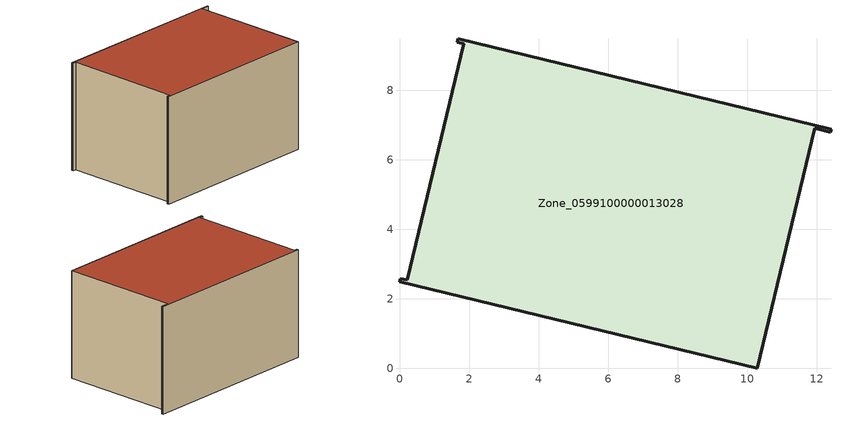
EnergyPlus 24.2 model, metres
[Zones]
Zone_0599100000013028
 floor ground (C_G): 11.95,6.9 10.29,0 0,2.49 0.02,2.58 0.22,2.54 1.85,9.33 1.66,9.38 1.69,9.48 12.41,6.88 12.39,6.79 z0
 wall outside (C_F): 1.66,9.38 1.85,9.33 0.22,2.54 0.02,2.58 0,2.49 10.29,0 11.95,6.9 12.39,6.79 12.41,6.88 1.69,9.48 1.66,9.38 z0:6.38
 roof outside (C_R): 11.95,6.9 12.39,6.79 12.41,6.88 1.69,9.48 1.66,9.38 1.85,9.33 0.22,2.54 0.02,2.58 0,2.49 10.29,0 z6.38
[BUILDING]
Pand.0599100000013028: North Axis=0; Terrain=City; Loads Convergence Tolerance Value=0.04; Temperature Convergence Tolerance Value=0.4; Solar Distribution=FullExterior; Maximum Number of Warmup Days=25; Minimum Number of Warmup Days=1
[Site:Location]
Rotterdam.The.Hague.AP_ZH_NLD Design_Conditions: Latitude=51.96; Longitude=4.45; Time Zone=1; Elevation=-4.5
[SITE:GROUNDTEMPERATURE:BUILDINGSURFACE]
18, 18, 18, 18, 18, 18, 18, 18, 18, 18, 18, 18
[MATERIAL] Thermal Absorptance=0.9; Solar Absorptance=0.7; Visible Absorptance=0.7
Name | Roughness | Thickness | Conductivity | Density | Specific Heat
G.TI.1992-2005 | MediumSmooth | 0.15 | 0.06 | 540 | 1210
F.TI.1992-2005 | Rough | 0.3 | 0.12 | 1920 | 840
R.TI.1992-2005 | MediumRough | 0.2 | 0.08 | 1500 | 1000
[CONSTRUCTION]
C_G: G.TI.1992-2005
C_F: F.TI.1992-2005
C_R: R.TI.1992-2005
[ZONE]
Zone_0599100000013028: Type=1; Multiplier=1; Ceiling Height=Autocalculate; Volume=Autocalculate; Floor Area=autocalculate; Part of Total Floor Area=Yes
[ZONEINFILTRATION:DESIGNFLOWRATE]
Infil_Zone_0599100000013028: Zone or ZoneList or Space or SpaceList=Zone_0599100000013028; Schedule=AlwaysOn; Design Flow Rate Calculation Method=Flow/Area; Flow Rate per Floor Area=0.0015; Constant Term Coefficient=1; Temperature Term Coefficient=0; Velocity Term Coefficient=0; Velocity Squared Term Coefficient=0
[HVACTEMPLATE:ZONE:IDEALLOADSAIRSYSTEM]
Zone_0599100000013028: Maximum Heating Supply Air Temperature=50; Minimum Cooling Supply Air Temperature=13; Maximum Heating Supply Air Humidity Ratio=0.0156; Minimum Cooling Supply Air Humidity Ratio=0.0077; Heating Limit=NoLimit; Cooling Limit=NoLimit; Dehumidification Control Type=ConstantSensibleHeatRatio; Cooling Sensible Heat Ratio=0.7; Dehumidification Setpoint=60; Humidification Control Type=None; Humidification Setpoint=30; Outdoor Air Method=None; Outdoor Air Flow Rate per Person=0.00944; Outdoor Air Flow Rate per Zone Floor Area=0; Outdoor Air Flow Rate per Zone=0; Demand Controlled Ventilation Type=None; Outdoor Air Economizer Type=NoEconomizer; Heat Recovery Type=None; Sensible Heat Recovery Effectiveness=0.7; Latent Heat Recovery Effectiveness=0.65
[ZONECONTROL:THERMOSTAT]
ThermostatControl_Zone_0599100000013028: Zone or ZoneList=Zone_0599100000013028; Control Type Schedule=DualSetpointControlType; Control 1=Thermostat_Zone_0599100000013028; Temperature Difference Between Cutout And Setpoint=0
[THERMOSTATSETPOINT:DUALSETPOINT]
Thermostat_Zone_0599100000013028: Heating Setpoint Temperature Schedule=HeatingSetpoint_Zone_0599100000013028; Cooling Setpoint Temperature Schedule=CoolingSetpoint_Zone_0599100000013028
[SCHEDULE:COMPACT]
HeatingSetpoint_Zone_0599100000013028: Through: 12/31, For: AllDays, Until: 24:00, 21
CoolingSetpoint_Zone_0599100000013028: Through: 12/31, For: AllDays, Until: 24:00, 24
DualSetpointControlType: Through: 12/31, For: AllDays, Until: 24:00, 4
AlwaysOn: Through: 12/31, For: AllDays, Until: 24:00, 1
